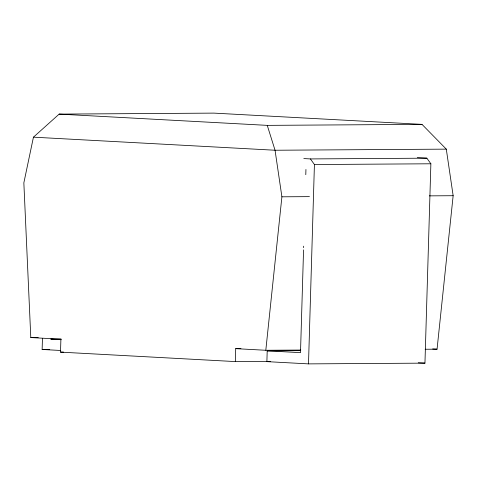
<?xml version="1.0" encoding="UTF-8"?>
<svg xmlns="http://www.w3.org/2000/svg" width="477" height="477" viewBox="0 0 477 477"><rect width="100%" height="100%" fill="white"/><g stroke="black" fill="none" stroke-linecap="round" stroke-linejoin="round"><path stroke-width="0.72" d="M60.71 350.482L42.131 349.474L42.459 338.318M270.316 361.357L235.322 361.584L60.513 352.127L60.901 339.195L30.796 337.567L23.85 182.858L33.444 137.173L59.154 114.11L213.899 113.115L422.002 124.372L446.293 149.14L453.15 195.713L437.057 349.182L425.144 349.253M235.322 361.584L235.71 348.651L240.921 348.621M417.321 157.654L426.867 158.173L430.874 163.784L424.953 363.134L308.506 363.885L266.887 361.632L267.203 350.857L300.582 350.643M303.551 249.894L300.504 352.658L267.203 350.857M303.616 247.658L303.664 246.174M305.787 174.683L305.942 169.472M308.506 363.885L314.421 164.535L310.42 158.924L303.813 158.567M235.71 348.651L265.808 350.279L281.901 196.81L275.05 150.243L267.257 125.368L59.154 114.11M267.257 125.368L422.002 124.372M446.293 149.14L275.05 150.243L33.444 137.173M310.42 158.924L426.867 158.173M314.421 164.535L430.874 163.784M281.901 196.81L309.448 196.637M429.324 195.862L453.15 195.713M30.796 337.567L38.243 337.519M61.157 339.081L50.777 339.153L61.134 339.707M42.131 349.474L49.548 349.426M265.808 350.279L300.802 350.052M60.513 352.127L63.495 352.109M266.887 361.632L269.851 361.614M432.651 348.943L437.057 349.182M418.263 362.77L424.953 363.134"/></g></svg>
